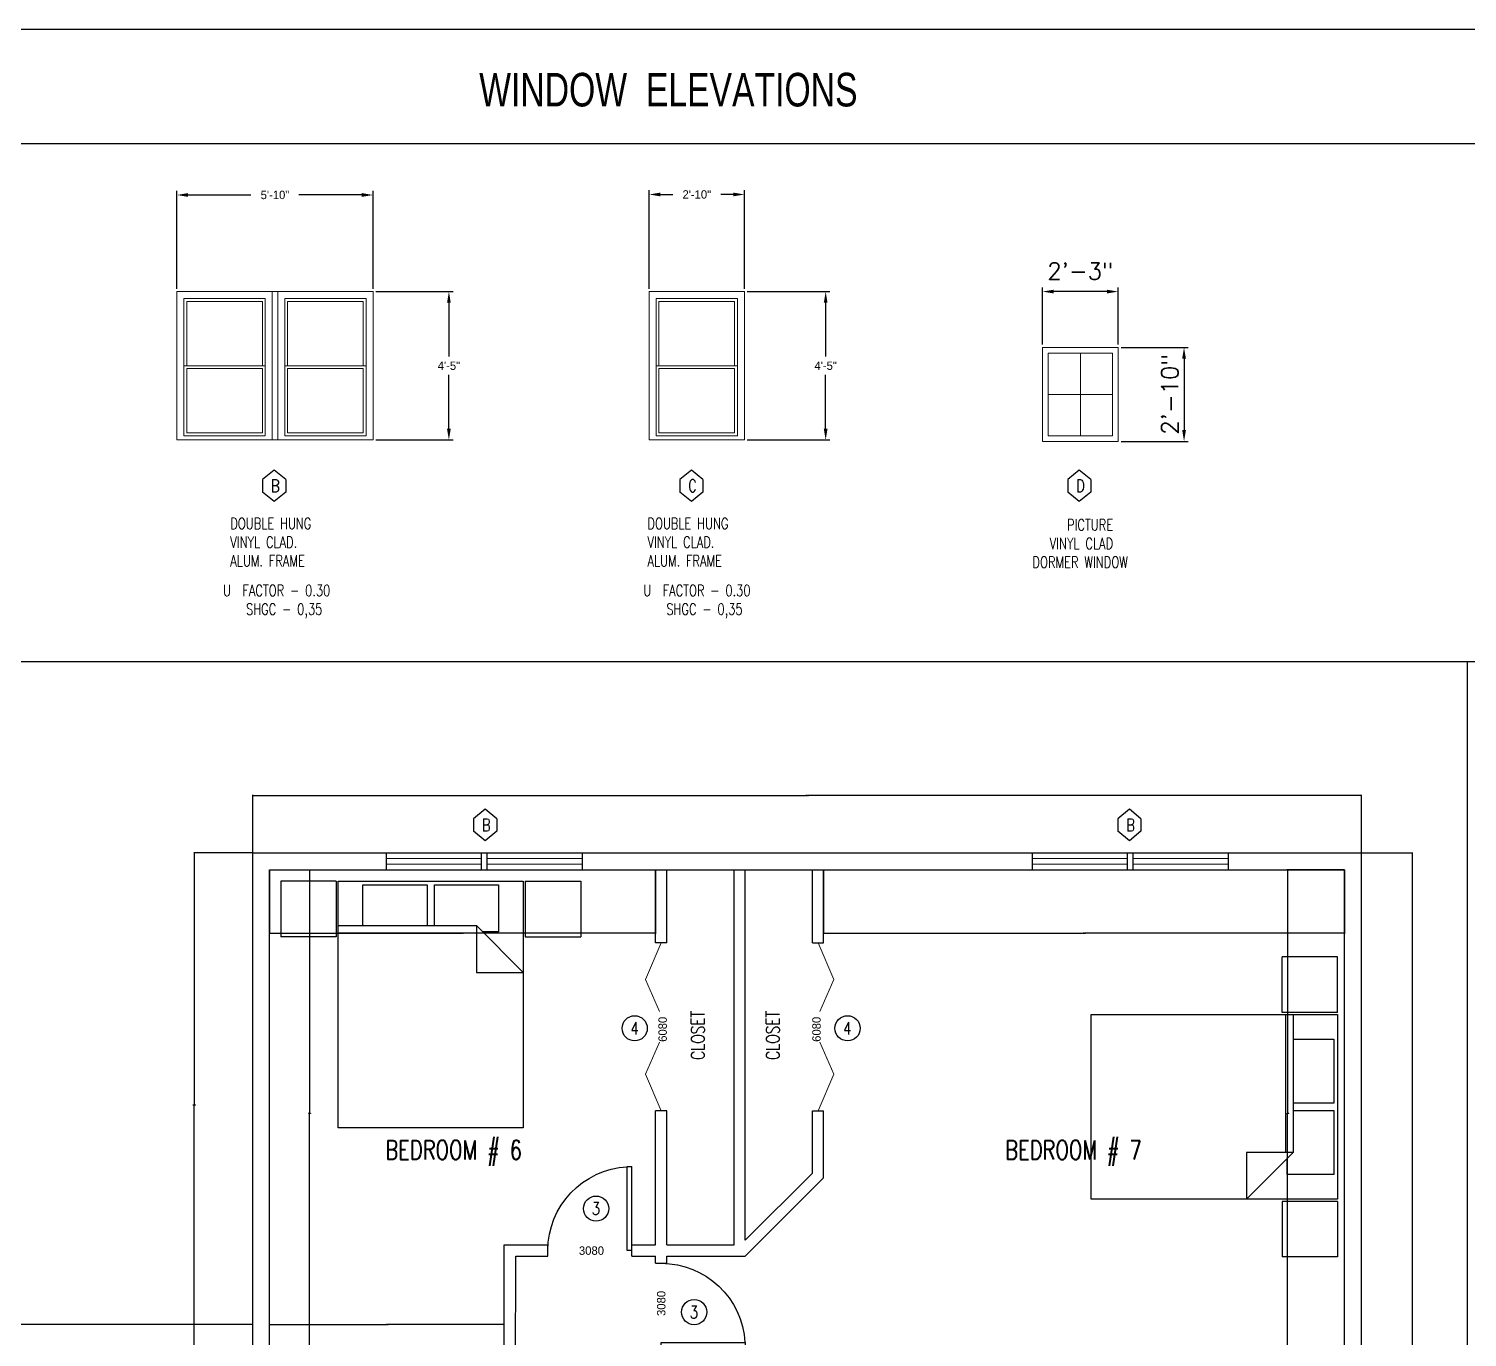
# Model space of a CAD drawing. Header units: inches. Extents: x 26998 to 46838, y -509 to 4343.
# Drawn here: x 32926 to 33440, y 3825 to 4292 of the extents above; entities that cross this region are included whole.
import ezdxf

# ---------------------------------------------------------------- set-up
doc = ezdxf.new("R2010")
doc.units = ezdxf.units.IN
doc.header["$LTSCALE"] = 0.5
doc.header["$MEASUREMENT"] = 0
doc.layers.get('Defpoints').update_dxf_attribs({"color": 140})
for name, color, linetype, lineweight in [('A-Glaz', 51, 'Continuous', 25), ('Dimensions', 7, 'Continuous', 0), ('TXT', 4, 'Continuous', 9)]:
    doc.layers.add(name, color=color, linetype=linetype, lineweight=lineweight)
for name, color, linetype in [('CABS', 23, 'Continuous'), ('Title Block', 7, 'Continuous'), ('TITLES', 3, 'Continuous'), ('windows', 4, 'Continuous')]:
    doc.layers.add(name, color=color, linetype=linetype)
doc.styles.add('ARCH', font='arch.shx')
doc.styles.add('HS-DESIGN-TTLB', font='GOTHIC.TTF')
doc.styles.add('Roman', font='romans')
doc.styles.get("Standard").update_dxf_attribs({"font": 'romans.shx', "width": 0.75})
doc.dimstyles.new('LEADER1', dxfattribs={"dimscale": 0, "dimtxt": 6, "dimasz": 4, "dimexe": 1.5, "dimexo": 1, "dimgap": 1.5, "dimtad": 1, "dimdec": 0, "dimzin": 0, "dimdsep": 46, "dimlunit": 4, "dimtxsty": 'Roman', "dimcen": 0.125, "dimdle": 1.5, "dimclrd": 3, "dimclre": 3, "dimclrt": 3, "dimadec": 0, "dimazin": 0, "dimtfac": 1, "dimtdec": 0, "dimtofl": 0, "dimtmove": 2, "dimatfit": 3, "dimfxl": 1, "dimtolj": 1, "dimtzin": 0, "dimarcsym": 0})
doc.dimstyles.get("Standard").update_dxf_attribs({"dimtxt": 0.18, "dimasz": 0.18, "dimexe": 0.18, "dimexo": 0.0625, "dimgap": 0.09, "dimtad": 0, "dimtih": 1, "dimtoh": 1, "dimdec": 4, "dimzin": 0, "dimdsep": 46, "dimtxsty": 'Standard', "dimcen": 0.09, "dimadec": 0, "dimazin": 0, "dimtfac": 1, "dimtdec": 4, "dimtofl": 0, "dimtmove": 0, "dimatfit": 3, "dimfxl": 1, "dimtolj": 1, "dimtzin": 0, "dimarcsym": 0})
doc.dimstyles.new('STANDARD$0', dxfattribs={"dimscale": 0, "dimtxt": 3, "dimasz": 4, "dimexe": 4, "dimexo": 4, "dimgap": 1, "dimtad": 1, "dimdec": 0, "dimzin": 1, "dimdsep": 46, "dimlunit": 4, "dimtxsty": 'Standard', "dimblk1": 'OBLIQUE', "dimblk2": 'OBLIQUE', "dimsah": 1, "dimcen": 0, "dimdle": 2, "dimclrd": 8, "dimclre": 8, "dimclrt": 256, "dimadec": 5, "dimazin": 0, "dimtfac": 1, "dimtdec": 0, "dimtix": 1, "dimtmove": 2, "dimatfit": 3, "dimldrblk": 'OBLIQUE', "dimfxl": 1, "dimtolj": 1, "dimtzin": 3, "dimarcsym": 0})

# ---------------------------------------------------------------- blocks, each defined once
blk = doc.blocks.new('door')
at = {"layer": 'windows'}
for p, q in [((9950.29, 7178.88), (9948.56, 7178.88)), ((9948.56, 7178.88), (9948.56, 7146.97)), ((9950.29, 7178.88), (9948.56, 7178.88)), ((9950.29, 7178.88), (9950.29, 7146.97)), ((9948.56, 7146.97), (9950.29, 7146.97))]:
    blk.add_line(p, q, dxfattribs=at)
blk.add_arc((9950.29, 7178.88), 31.9, 180, 266.8995, dxfattribs=at)
blk = doc.blocks.new('*D1235')
at = {"layer": 'Defpoints', "color": 0, "transparency": 16777216}
for p in [(33012.37, 3991.55), (33012.37, 3817.55), (33026.66, 3817.55)]:
    blk.add_point(p, dxfattribs=at)
at = {"layer": 'Title Block', "color": 0, "lineweight": -2, "transparency": 16777216}
for p, q in [((33012.43, 3991.55), (33026.84, 3991.55)), ((33026.66, 3991.37), (33026.66, 3904.73)), ((33026.66, 3817.73), (33026.66, 3904.37)), ((33012.43, 3817.55), (33026.84, 3817.55))]:
    blk.add_line(p, q, dxfattribs=at)
at = {"layer": 'Title Block', "color": 0, "transparency": 16777216}
for points in [[(33026.63, 3991.37), (33026.69, 3991.37), (33026.66, 3991.55)], [(33026.63, 3817.73), (33026.69, 3817.73), (33026.66, 3817.55)]]:
    blk.add_solid(points, dxfattribs=at)
at = {"layer": 'Title Block', "color": 0, "transparency": 16777216, "insert": (33026.66, 3904.55), "char_height": 0.18, "attachment_point": 5}
blk.add_mtext('\\A1;174.0000', dxfattribs=at)
blk = doc.blocks.new('*D1236')
at = {"layer": 'Defpoints', "color": 0, "transparency": 16777216}
for p in [(33012.37, 3991.55), (33150.17, 3991.55), (33150.17, 3968.89)]:
    blk.add_point(p, dxfattribs=at)
at = {"layer": 'Title Block', "color": 0, "lineweight": -2, "transparency": 16777216}
for p, q in [((33012.37, 3991.48), (33012.37, 3968.71)), ((33150.17, 3991.48), (33150.17, 3968.71)), ((33012.55, 3968.89), (33080.73, 3968.89)), ((33149.99, 3968.89), (33081.81, 3968.89))]:
    blk.add_line(p, q, dxfattribs=at)
at = {"layer": 'Title Block', "color": 0, "transparency": 16777216}
for points in [[(33012.55, 3968.92), (33012.55, 3968.86), (33012.37, 3968.89)], [(33149.99, 3968.92), (33149.99, 3968.86), (33150.17, 3968.89)]]:
    blk.add_solid(points, dxfattribs=at)
at = {"layer": 'Title Block', "color": 0, "transparency": 16777216, "insert": (33081.27, 3968.89), "char_height": 0.18, "attachment_point": 5}
blk.add_mtext('\\A1;137.8000', dxfattribs=at)
blk = doc.blocks.new('*D1237')
at = {"layer": 'Defpoints', "color": 0, "transparency": 16777216}
for p in [(33210.17, 3991.55), (33396.17, 3991.55), (33396.17, 3968.89)]:
    blk.add_point(p, dxfattribs=at)
at = {"layer": 'Title Block', "color": 0, "lineweight": -2, "transparency": 16777216}
for p, q in [((33210.17, 3991.48), (33210.17, 3968.71)), ((33396.17, 3991.48), (33396.17, 3968.71)), ((33210.35, 3968.89), (33302.63, 3968.89)), ((33395.99, 3968.89), (33303.71, 3968.89))]:
    blk.add_line(p, q, dxfattribs=at)
at = {"layer": 'Title Block', "color": 0, "transparency": 16777216}
for points in [[(33210.35, 3968.92), (33210.35, 3968.86), (33210.17, 3968.89)], [(33395.99, 3968.92), (33395.99, 3968.86), (33396.17, 3968.89)]]:
    blk.add_solid(points, dxfattribs=at)
at = {"layer": 'Title Block', "color": 0, "transparency": 16777216, "insert": (33303.17, 3968.89), "char_height": 0.18, "attachment_point": 5}
blk.add_mtext('\\A1;186.0000', dxfattribs=at)
blk = doc.blocks.new('*D1238')
at = {"layer": 'Defpoints', "color": 0, "transparency": 16777216}
for p in [(33396.17, 3991.55), (33375.72, 3817.55), (33396.17, 3817.55)]:
    blk.add_point(p, dxfattribs=at)
at = {"layer": 'Title Block', "color": 0, "lineweight": -2, "transparency": 16777216}
for p, q in [((33396.11, 3991.55), (33375.54, 3991.55)), ((33375.72, 3991.37), (33375.72, 3904.73)), ((33375.72, 3817.73), (33375.72, 3904.37)), ((33396.11, 3817.55), (33375.54, 3817.55))]:
    blk.add_line(p, q, dxfattribs=at)
at = {"layer": 'Title Block', "color": 0, "transparency": 16777216}
for points in [[(33375.69, 3991.37), (33375.75, 3991.37), (33375.72, 3991.55)], [(33375.69, 3817.73), (33375.75, 3817.73), (33375.72, 3817.55)]]:
    blk.add_solid(points, dxfattribs=at)
at = {"layer": 'Title Block', "color": 0, "transparency": 16777216, "insert": (33375.72, 3904.55), "char_height": 0.18, "attachment_point": 5}
blk.add_mtext('\\A1;174.0000', dxfattribs=at)
blk = doc.blocks.new('*D1239')
at = {"layer": 'Defpoints', "color": 0, "transparency": 16777216}
for p in [(33012.37, 3829.13), (33012.37, 3817.55), (33096.17, 3817.55)]:
    blk.add_point(p, dxfattribs=at)
at = {"layer": 'Title Block', "color": 0, "lineweight": -2, "transparency": 16777216}
for p, q in [((33012.37, 3817.61), (33012.37, 3829.31)), ((33012.55, 3829.13), (33053.78, 3829.13)), ((33095.99, 3829.13), (33054.76, 3829.13)), ((33096.17, 3817.61), (33096.17, 3829.31))]:
    blk.add_line(p, q, dxfattribs=at)
at = {"layer": 'Title Block', "color": 0, "transparency": 16777216}
for points in [[(33012.55, 3829.16), (33012.55, 3829.1), (33012.37, 3829.13)], [(33095.99, 3829.16), (33095.99, 3829.1), (33096.17, 3829.13)]]:
    blk.add_solid(points, dxfattribs=at)
at = {"layer": 'Title Block', "color": 0, "transparency": 16777216, "insert": (33054.27, 3829.13), "char_height": 0.18, "attachment_point": 5}
blk.add_mtext('\\A1;83.8000', dxfattribs=at)
blk = doc.blocks.new('Bed - Queen')
at = {"linetype": 'Continuous'}
for p, q in [((0, -80.00003), (0, 0)), ((0, 0), (59.99999, 0)), ((59.99999, 0), (59.99999, -80.00003)), ((7.99999, -1.2), (28.79998, -1.2)), ((7.99999, -14.4), (7.99999, -1.2)), ((28.79998, -1.2), (28.79998, -14.4)), ((31.19999, -1.2), (51.99999, -1.2)), ((31.19999, -14.4), (31.19999, -1.2)), ((51.99999, -1.2), (51.99999, -16.4)), ((0, -14.4), (44.8, -14.4)), ((44.8, -16.8), (0, -16.8)), ((59.99999, -29.6), (44.8, -14.4)), ((44.8, -14.4), (44.8, -29.6)), ((51.99999, -16.4), (46.79936, -16.4)), ((44.8, -29.6), (59.99999, -29.6)), ((59.99999, -80.00003), (0, -80.00003))]:
    blk.add_line(p, q, dxfattribs=at)
blk = doc.blocks.new('*D1241')
at = {"layer": 'Defpoints', "color": 0, "transparency": 16777216}
for p in [(33006.37, 3997.55), (32985.46, 3817.55), (33006.37, 3817.55)]:
    blk.add_point(p, dxfattribs=at)
at = {"layer": 'Title Block', "color": 0, "lineweight": -2, "transparency": 16777216}
for p, q in [((33006.31, 3997.55), (32985.28, 3997.55)), ((32985.46, 3997.37), (32985.46, 3907.73)), ((32985.46, 3817.73), (32985.46, 3907.37)), ((33006.31, 3817.55), (32985.28, 3817.55))]:
    blk.add_line(p, q, dxfattribs=at)
at = {"layer": 'Title Block', "color": 0, "transparency": 16777216}
for points in [[(32985.43, 3997.37), (32985.49, 3997.37), (32985.46, 3997.55)], [(32985.43, 3817.73), (32985.49, 3817.73), (32985.46, 3817.55)]]:
    blk.add_solid(points, dxfattribs=at)
at = {"layer": 'Title Block', "color": 0, "transparency": 16777216, "insert": (32985.46, 3907.55), "char_height": 0.18, "attachment_point": 5}
blk.add_mtext('\\A1;180.0000', dxfattribs=at)
blk = doc.blocks.new('*D1226')
at = {"layer": 'Defpoints', "color": 0, "transparency": 16777216}
for p in [(33402.17, 4018.1), (33006.37, 3997.55), (33402.17, 3997.55)]:
    blk.add_point(p, dxfattribs=at)
at = {"layer": 'Title Block', "color": 0, "lineweight": -2, "transparency": 16777216}
for p, q in [((33006.37, 3997.61), (33006.37, 4018.28)), ((33006.55, 4018.1), (33203.72, 4018.1)), ((33401.99, 4018.1), (33204.82, 4018.1)), ((33402.17, 3997.61), (33402.17, 4018.28))]:
    blk.add_line(p, q, dxfattribs=at)
at = {"layer": 'Title Block', "color": 0, "transparency": 16777216}
for points in [[(33006.55, 4018.13), (33006.55, 4018.07), (33006.37, 4018.1)], [(33401.99, 4018.13), (33401.99, 4018.07), (33402.17, 4018.1)]]:
    blk.add_solid(points, dxfattribs=at)
at = {"layer": 'Title Block', "color": 0, "transparency": 16777216, "insert": (33204.27, 4018.1), "char_height": 0.18, "attachment_point": 5}
blk.add_mtext('\\A1;395.8000', dxfattribs=at)
blk = doc.blocks.new('*D1227')
at = {"layer": 'Defpoints', "color": 0, "transparency": 16777216}
for p in [(33402.17, 3997.55), (33402.17, 3445.35), (33420.29, 3445.35)]:
    blk.add_point(p, dxfattribs=at)
at = {"layer": 'Title Block', "color": 0, "lineweight": -2, "transparency": 16777216}
for p, q in [((33402.23, 3997.55), (33420.47, 3997.55)), ((33420.29, 3997.37), (33420.29, 3721.63)), ((33420.29, 3445.53), (33420.29, 3721.27)), ((33402.23, 3445.35), (33420.47, 3445.35))]:
    blk.add_line(p, q, dxfattribs=at)
at = {"layer": 'Title Block', "color": 0, "transparency": 16777216}
for points in [[(33420.26, 3997.37), (33420.32, 3997.37), (33420.29, 3997.55)], [(33420.26, 3445.53), (33420.32, 3445.53), (33420.29, 3445.35)]]:
    blk.add_solid(points, dxfattribs=at)
at = {"layer": 'Title Block', "color": 0, "transparency": 16777216, "insert": (33420.29, 3721.45), "char_height": 0.18, "attachment_point": 5}
blk.add_mtext('\\A1;552.2000', dxfattribs=at)
blk = doc.blocks.new('*D1228')
at = {"layer": 'Defpoints', "color": 0, "transparency": 16777216}
for p in [(33006.37, 3829.13), (32749.37, 3817.55), (33006.37, 3817.55)]:
    blk.add_point(p, dxfattribs=at)
at = {"layer": 'Title Block', "color": 0, "lineweight": -2, "transparency": 16777216}
for p, q in [((32749.37, 3817.61), (32749.37, 3829.31)), ((32749.55, 3829.13), (32877.32, 3829.13)), ((33006.19, 3829.13), (32878.42, 3829.13)), ((33006.37, 3817.61), (33006.37, 3829.31))]:
    blk.add_line(p, q, dxfattribs=at)
at = {"layer": 'Title Block', "color": 0, "transparency": 16777216}
for points in [[(32749.55, 3829.16), (32749.55, 3829.1), (32749.37, 3829.13)], [(33006.19, 3829.16), (33006.19, 3829.1), (33006.37, 3829.13)]]:
    blk.add_solid(points, dxfattribs=at)
at = {"layer": 'Title Block', "color": 0, "transparency": 16777216, "insert": (32877.87, 3829.13), "char_height": 0.18, "attachment_point": 5}
blk.add_mtext('\\A1;257.0000', dxfattribs=at)
blk = doc.blocks.new('*D1064')
at = {"layer": 'Defpoints', "color": 0, "transparency": 16777216}
for p in [(33049.3, 4232.57), (32979.3, 4198.07), (33049.3, 4198.07)]:
    blk.add_point(p, dxfattribs=at)
at = {"layer": 'Dimensions', "color": 8, "lineweight": -2, "transparency": 16777216}
for p, q in [((32979.3, 4199.07), (32979.3, 4234.07)), ((32983.3, 4232.57), (33005.73, 4232.57)), ((33045.3, 4232.57), (33022.87, 4232.57)), ((33049.3, 4199.07), (33049.3, 4234.07))]:
    blk.add_line(p, q, dxfattribs=at)
at = {"layer": 'Dimensions', "color": 8, "transparency": 16777216}
for points in [[(32983.3, 4233.24), (32983.3, 4231.9), (32979.3, 4232.57)], [(33045.3, 4233.24), (33045.3, 4231.9), (33049.3, 4232.57)]]:
    blk.add_solid(points, dxfattribs=at)
at = {"layer": 'Dimensions', "transparency": 16777216, "insert": (33014.3, 4232.57), "char_height": 3, "attachment_point": 5, "style": 'ARCH'}
blk.add_mtext('\\A1;5\'-10"', dxfattribs=at)
blk = doc.blocks.new('*D1065')
at = {"layer": 'Defpoints', "color": 0, "transparency": 16777216}
for p in [(33049.3, 4198.07), (33076.39, 4198.07), (33049.3, 4145.07)]:
    blk.add_point(p, dxfattribs=at)
at = {"layer": 'Dimensions', "color": 8, "lineweight": -2, "transparency": 16777216}
for p, q in [((33050.3, 4198.07), (33077.89, 4198.07)), ((33076.39, 4194.07), (33076.39, 4174.86)), ((33076.39, 4149.07), (33076.39, 4168.28)), ((33050.3, 4145.07), (33077.89, 4145.07))]:
    blk.add_line(p, q, dxfattribs=at)
at = {"layer": 'Dimensions', "color": 8, "transparency": 16777216}
for points in [[(33075.72, 4194.07), (33077.05, 4194.07), (33076.39, 4198.07)], [(33075.72, 4149.07), (33077.05, 4149.07), (33076.39, 4145.07)]]:
    blk.add_solid(points, dxfattribs=at)
at = {"layer": 'Dimensions', "transparency": 16777216, "insert": (33076.39, 4171.57), "char_height": 3, "attachment_point": 5, "style": 'ARCH'}
blk.add_mtext('\\A1;4\'-5"', dxfattribs=at)
blk = doc.blocks.new('*D1066')
at = {"layer": 'Defpoints', "color": 0, "transparency": 16777216}
for p in [(33181.89, 4232.75), (33147.89, 4198.07), (33181.89, 4198.07)]:
    blk.add_point(p, dxfattribs=at)
at = {"layer": 'Dimensions', "color": 8, "lineweight": -2, "transparency": 16777216}
for p, q in [((33147.89, 4199.07), (33147.89, 4234.25)), ((33151.89, 4232.75), (33156.31, 4232.75)), ((33177.89, 4232.75), (33173.46, 4232.75)), ((33181.89, 4199.07), (33181.89, 4234.25))]:
    blk.add_line(p, q, dxfattribs=at)
at = {"layer": 'Dimensions', "color": 8, "transparency": 16777216}
for points in [[(33151.89, 4233.42), (33151.89, 4232.08), (33147.89, 4232.75)], [(33177.89, 4233.42), (33177.89, 4232.08), (33181.89, 4232.75)]]:
    blk.add_solid(points, dxfattribs=at)
at = {"layer": 'Dimensions', "transparency": 16777216, "insert": (33164.89, 4232.75), "char_height": 3, "attachment_point": 5, "style": 'ARCH'}
blk.add_mtext('\\A1;2\'-10"', dxfattribs=at)
blk = doc.blocks.new('*D1067')
at = {"layer": 'Defpoints', "color": 0, "transparency": 16777216}
for p in [(33181.89, 4198.07), (33181.89, 4145.07), (33210.89, 4145.07)]:
    blk.add_point(p, dxfattribs=at)
at = {"layer": 'Dimensions', "color": 8, "lineweight": -2, "transparency": 16777216}
for p, q in [((33182.89, 4198.07), (33212.39, 4198.07)), ((33210.89, 4194.07), (33210.89, 4174.86)), ((33210.89, 4149.07), (33210.89, 4168.28)), ((33182.89, 4145.07), (33212.39, 4145.07))]:
    blk.add_line(p, q, dxfattribs=at)
at = {"layer": 'Dimensions', "color": 8, "transparency": 16777216}
for points in [[(33210.22, 4194.07), (33211.55, 4194.07), (33210.89, 4198.07)], [(33210.22, 4149.07), (33211.55, 4149.07), (33210.89, 4145.07)]]:
    blk.add_solid(points, dxfattribs=at)
at = {"layer": 'Dimensions', "transparency": 16777216, "insert": (33210.89, 4171.57), "char_height": 3, "attachment_point": 5, "style": 'ARCH'}
blk.add_mtext('\\A1;4\'-5"', dxfattribs=at)
blk = doc.blocks.new('*D1109')
at = {"color": 3, "lineweight": -2, "transparency": 16777216}
for p, q in [((33316.33, 4178.11), (33340.33, 4178.11)), ((33338.83, 4174.11), (33338.83, 4148.57)), ((33316.33, 4144.57), (33340.33, 4144.57))]:
    blk.add_line(p, q, dxfattribs=at)
at = {"color": 3, "transparency": 16777216}
for points in [[(33338.17, 4174.11), (33339.5, 4174.11), (33338.83, 4178.11)], [(33338.17, 4148.57), (33339.5, 4148.57), (33338.83, 4144.57)]]:
    blk.add_solid(points, dxfattribs=at)
at = {"layer": 'Defpoints', "color": 0, "transparency": 16777216}
for p in [(33315.33, 4178.11), (33315.33, 4144.57), (33338.83, 4144.57)]:
    blk.add_point(p, dxfattribs=at)
at = {"color": 3, "transparency": 16777216, "insert": (33333.76, 4161.34), "char_height": 6, "attachment_point": 5, "rotation": 90, "style": 'Roman'}
blk.add_mtext('\\A1;2\'-10"', dxfattribs=at)
blk = doc.blocks.new('*D1110')
at = {"color": 3, "lineweight": -2, "transparency": 16777216}
for p, q in [((33288.33, 4179.11), (33288.33, 4199.57)), ((33311.33, 4198.07), (33292.33, 4198.07)), ((33315.33, 4179.11), (33315.33, 4199.57))]:
    blk.add_line(p, q, dxfattribs=at)
at = {"color": 3, "transparency": 16777216}
for points in [[(33292.33, 4198.74), (33292.33, 4197.4), (33288.33, 4198.07)], [(33311.33, 4198.74), (33311.33, 4197.4), (33315.33, 4198.07)]]:
    blk.add_solid(points, dxfattribs=at)
at = {"layer": 'Defpoints', "color": 0, "transparency": 16777216}
for p in [(33288.33, 4198.07), (33288.33, 4178.11), (33315.33, 4178.11)]:
    blk.add_point(p, dxfattribs=at)
at = {"color": 3, "transparency": 16777216, "insert": (33301.83, 4205.39), "char_height": 6, "attachment_point": 5, "style": 'Roman'}
blk.add_mtext('\\A1;2\'-3"', dxfattribs=at)

msp = doc.modelspace()

# ---------------------------------------------------------------- linework, layer by layer
for p, q in [((32692.7981281, 4251.007392), (34187.4573628, 4251.007392)), ((32939.5414628, 4251.007392), (33439.9277455, 4251.007392)), ((32692.7981281, 4065.9897026), (34187.4573628, 4065.9897026))]:
    msp.add_line(p, q)
msp.add_lwpolyline([(32692.3981281, 4291.6919129, 0.5, 0.5, 0), (34187.4573628, 4291.6919129, 0, 0, 0), (34187.4573628, 3165.2426914, 0.5, 0.5, 0), (32692.3981281, 3165.2426914, 0.5, 0.5, 0)], format="xyseb")
at = {"layer": 'A-Glaz', "lineweight": 9}
for p, q in [((33013.2976653, 4198.0695574), (32979.2976653, 4198.0695574)), ((32979.2976653, 4198.0695574), (33013.2976653, 4198.0695574)), ((32979.2976653, 4198.0695574), (33013.2976653, 4198.0695574)), ((32979.2976653, 4145.0695574), (32979.2976653, 4198.0695574)), ((33010.7976653, 4195.5695574), (32981.7976653, 4195.5695574)), ((32981.7976653, 4171.5695574), (32981.7976653, 4195.5695574)), ((33010.7976653, 4171.5695574), (33010.7976653, 4195.5695574)), ((33013.2976653, 4198.0695574), (33013.2976653, 4145.0695574)), ((33013.2976653, 4198.0695574), (33015.2976653, 4198.0695574)), ((33049.2976653, 4198.0695574), (33015.2976653, 4198.0695574)), ((33015.2976653, 4198.0695574), (33049.2976653, 4198.0695574)), ((33015.2976653, 4198.0695574), (33049.2976653, 4198.0695574)), ((33015.2976653, 4145.0695574), (33015.2976653, 4198.0695574)), ((33046.7976653, 4195.5695574), (33017.7976653, 4195.5695574)), ((33017.7976653, 4171.5695574), (33017.7976653, 4195.5695574)), ((33046.7976653, 4171.5695574), (33046.7976653, 4195.5695574)), ((33049.2976653, 4198.0695574), (33049.2976653, 4145.0695574)), ((33181.8853081, 4198.0695574), (33147.8853081, 4198.0695574)), ((33147.8853081, 4198.0695574), (33181.8853081, 4198.0695574)), ((33147.8853081, 4198.0695574), (33181.8853081, 4198.0695574)), ((33147.8853081, 4145.0695574), (33147.8853081, 4198.0695574)), ((33179.3853081, 4195.5695574), (33150.3853081, 4195.5695574)), ((33150.3853081, 4171.5695574), (33150.3853081, 4195.5695574)), ((33179.3853081, 4171.5695574), (33179.3853081, 4195.5695574)), ((33181.8853081, 4198.0695574), (33181.8853081, 4145.0695574)), ((32982.7976653, 4194.5695574), (32982.7976653, 4171.5695574)), ((32982.7976653, 4194.5695574), (33009.7976653, 4194.5695574)), ((33009.7976653, 4194.5695574), (33009.7976653, 4171.5695574)), ((33018.7976653, 4194.5695574), (33018.7976653, 4171.5695574)), ((33018.7976653, 4194.5695574), (33045.7976653, 4194.5695574)), ((33045.7976653, 4194.5695574), (33045.7976653, 4171.5695574)), ((33151.3853081, 4194.5695574), (33151.3853081, 4171.5695574)), ((33151.3853081, 4194.5695574), (33178.3853081, 4194.5695574)), ((33178.3853081, 4194.5695574), (33178.3853081, 4171.5695574)), ((33288.3337632, 4178.1145203), (33288.3337632, 4144.5695574)), ((33288.3337632, 4178.1145203), (33315.3337632, 4178.1145203)), ((33290.3337632, 4176.1145203), (33290.3337632, 4146.5695574)), ((33290.3337632, 4176.1145203), (33313.3337632, 4176.1145203)), ((33301.8337632, 4176.1145203), (33301.8337632, 4146.5695574)), ((33313.3337632, 4176.1145203), (33313.3337632, 4146.5695574)), ((33315.3337632, 4178.1145203), (33315.3337632, 4144.5695574)), ((32981.7976653, 4171.5695574), (32981.7976653, 4146.5695574)), ((32981.7976653, 4171.5695574), (33010.7976653, 4171.5695574)), ((32982.7976653, 4170.5695574), (32982.7976653, 4147.5695574)), ((32982.7976653, 4170.5695574), (33009.7976653, 4170.5695574)), ((33009.7976653, 4147.5695574), (33009.7976653, 4170.5695574)), ((33010.7976653, 4146.5695574), (33010.7976653, 4171.5695574)), ((33017.7976653, 4171.5695574), (33017.7976653, 4146.5695574)), ((33017.7976653, 4171.5695574), (33046.7976653, 4171.5695574)), ((33018.7976653, 4170.5695574), (33018.7976653, 4147.5695574)), ((33018.7976653, 4170.5695574), (33045.7976653, 4170.5695574)), ((33045.7976653, 4147.5695574), (33045.7976653, 4170.5695574)), ((33046.7976653, 4146.5695574), (33046.7976653, 4171.5695574)), ((33150.3853081, 4171.5695574), (33150.3853081, 4146.5695574)), ((33150.3853081, 4171.5695574), (33179.3853081, 4171.5695574)), ((33151.3853081, 4170.5695574), (33151.3853081, 4147.5695574)), ((33151.3853081, 4170.5695574), (33178.3853081, 4170.5695574)), ((33178.3853081, 4147.5695574), (33178.3853081, 4170.5695574)), ((33179.3853081, 4146.5695574), (33179.3853081, 4171.5695574)), ((33290.3337632, 4161.3420389), (33313.3337632, 4161.3420389)), ((32979.2976653, 4145.0695574), (33013.2976653, 4145.0695574)), ((33013.2976653, 4145.0695574), (32979.2976653, 4145.0695574)), ((32979.2976653, 4145.0695574), (33013.2976653, 4145.0695574)), ((33013.2976653, 4145.0695574), (32979.2976653, 4145.0695574)), ((32981.7976653, 4146.5695574), (33010.7976653, 4146.5695574)), ((32982.7976653, 4147.5695574), (33009.7976653, 4147.5695574)), ((33013.2976653, 4145.0695574), (33015.2976653, 4145.0695574)), ((33015.2976653, 4145.0695574), (33049.2976653, 4145.0695574)), ((33049.2976653, 4145.0695574), (33015.2976653, 4145.0695574)), ((33015.2976653, 4145.0695574), (33049.2976653, 4145.0695574)), ((33049.2976653, 4145.0695574), (33015.2976653, 4145.0695574)), ((33017.7976653, 4146.5695574), (33046.7976653, 4146.5695574)), ((33018.7976653, 4147.5695574), (33045.7976653, 4147.5695574)), ((33147.8853081, 4145.0695574), (33181.8853081, 4145.0695574)), ((33181.8853081, 4145.0695574), (33147.8853081, 4145.0695574)), ((33147.8853081, 4145.0695574), (33181.8853081, 4145.0695574)), ((33181.8853081, 4145.0695574), (33147.8853081, 4145.0695574)), ((33150.3853081, 4146.5695574), (33179.3853081, 4146.5695574)), ((33151.3853081, 4147.5695574), (33178.3853081, 4147.5695574)), ((33288.3337632, 4144.5695574), (33315.3337632, 4144.5695574)), ((33290.3337632, 4146.5695574), (33313.3337632, 4146.5695574))]:
    msp.add_line(p, q, dxfattribs=at)
at = {"layer": 'CABS'}
for p, q in [((33036.1399839, 3987.4405811), (33016.3399839, 3987.4405811)), ((33016.3399839, 3987.4405811), (33016.3399839, 3967.6405811)), ((33036.1399839, 3987.4405811), (33036.1399839, 3967.6405811)), ((33103.6635792, 3987.4405811), (33123.4635792, 3987.4405811)), ((33103.6635792, 3987.4405811), (33103.6635792, 3967.6405811)), ((33123.4635792, 3987.4405811), (33123.4635792, 3967.6405811)), ((33036.1399839, 3967.6405811), (33016.3399839, 3967.6405811)), ((33103.6635792, 3967.6405811), (33123.4635792, 3967.6405811)), ((33373.8374171, 3940.6194798), (33373.8374171, 3960.4194798)), ((33393.6374171, 3960.4194798), (33373.8374171, 3960.4194798)), ((33393.6374171, 3940.6194798), (33393.6374171, 3960.4194798)), ((33393.6374171, 3940.6194798), (33373.8374171, 3940.6194798)), ((33373.8374171, 3873.0958845), (33373.8374171, 3853.2958845)), ((33393.6374171, 3873.0958845), (33373.8374171, 3873.0958845)), ((33393.6374171, 3873.0958845), (33393.6374171, 3853.2958845)), ((33393.6374171, 3853.2958845), (33373.8374171, 3853.2958845))]:
    msp.add_line(p, q, dxfattribs=at)
at = {"layer": 'Title Block'}
for p, q in [((33439.9277455, 4065.9897026), (33439.9277455, 3165.2426914)), ((33006.3686292, 3997.5473968), (33402.1686292, 3997.5473968)), ((33006.3686292, 3817.5473968), (33006.3686292, 3997.5473968)), ((33053.956272, 3997.5473968), (33053.956272, 3991.5473968)), ((33087.956272, 3997.5473968), (33087.956272, 3991.5473968)), ((33089.956272, 3997.5473968), (33089.956272, 3991.5473968)), ((33123.956272, 3997.5473968), (33123.956272, 3991.5473968)), ((33284.5809864, 3997.5473968), (33284.5809864, 3991.5473968)), ((33318.5809864, 3997.5473968), (33318.5809864, 3991.5473968)), ((33320.5809864, 3997.5473968), (33320.5809864, 3991.5473968)), ((33354.5809864, 3997.5473968), (33354.5809864, 3991.5473968)), ((33402.1686292, 3817.5473968), (33402.1686292, 3997.5473968)), ((33012.3686292, 3991.5473968), (33396.1686292, 3991.5473968)), ((33012.3686292, 3817.5473968), (33012.3686292, 3991.5473968)), ((33150.1686292, 3965.4647308), (33150.1686292, 3991.5473968)), ((33154.1686292, 3965.4647308), (33154.1686292, 3991.5473968)), ((33178.1686292, 3857.5473968), (33178.1686292, 3991.5473968)), ((33182.1686292, 3859.204251), (33182.1686292, 3991.5473968)), ((33206.1686292, 3965.4647308), (33206.1686292, 3991.5473968)), ((33210.1686292, 3965.4647308), (33210.1686292, 3991.5473968)), ((33396.1686292, 3817.5473968), (33396.1686292, 3991.5473968)), ((33154.1686292, 3965.4647308), (33150.1686292, 3965.4647308)), ((33206.1686292, 3965.4647308), (33210.1686292, 3965.4647308)), ((33150.1686292, 3857.5473968), (33150.1686292, 3905.4647308)), ((33154.1686292, 3905.4647308), (33150.1686292, 3905.4647308)), ((33154.1686292, 3857.5473968), (33154.1686292, 3905.4647308)), ((33206.1686292, 3883.204251), (33206.1686292, 3905.4647308)), ((33206.1686292, 3905.4647308), (33210.1686292, 3905.4647308)), ((33210.1686292, 3881.5473968), (33210.1686292, 3905.4647308)), ((33182.1686292, 3859.204251), (33206.1686292, 3883.204251)), ((33182.1686292, 3853.5473968), (33210.1686292, 3881.5473968)), ((33096.1686292, 3857.5473968), (33111.6686292, 3857.5473968)), ((33096.1686292, 3817.5473968), (33096.1686292, 3857.5473968)), ((33111.6686292, 3853.5473968), (33111.6686292, 3857.5473968)), ((33141.6686292, 3857.5473968), (33150.1686292, 3857.5473968)), ((33141.6686292, 3853.5473968), (33141.6686292, 3857.5473968)), ((33154.1686292, 3857.5473968), (33178.1686292, 3857.5473968)), ((33100.1686292, 3811.5473968), (33100.2686292, 3853.5473968)), ((33100.2686292, 3853.5473968), (33111.6686292, 3853.5473968)), ((33106.1686292, 3853.5473968), (33111.6686292, 3853.5473968)), ((33141.6686292, 3853.5473968), (33150.1686292, 3853.5473968)), ((33150.1686292, 3851.0473968), (33150.1686292, 3853.5473968)), ((33154.1686292, 3853.5473968), (33182.1686292, 3853.5473968)), ((33154.1686292, 3851.0473968), (33154.1686292, 3853.5473968)), ((33158.2686292, 3853.5473968), (33169.6686292, 3853.5473968)), ((33164.1686292, 3853.5473968), (33169.6686292, 3853.5473968)), ((33150.1686292, 3851.0473968), (33154.1686292, 3851.0473968))]:
    msp.add_line(p, q, dxfattribs=at)
at = {"layer": 'TXT'}
for p, q in [((33053.956272, 3995.5473968), (33087.956272, 3995.5473968)), ((33089.956272, 3995.5473968), (33123.956272, 3995.5473968)), ((33318.5809864, 3995.5473968), (33284.5809864, 3995.5473968)), ((33354.5809864, 3995.5473968), (33320.5809864, 3995.5473968)), ((33053.956272, 3993.5473968), (33087.956272, 3993.5473968)), ((33089.956272, 3993.5473968), (33123.956272, 3993.5473968)), ((33318.5809864, 3993.5473968), (33284.5809864, 3993.5473968)), ((33354.5809864, 3993.5473968), (33320.5809864, 3993.5473968)), ((33152.1686292, 3965.4647308), (33146.5686292, 3952.3943481)), ((33208.1686292, 3965.4647308), (33213.7686292, 3952.3943481)), ((33146.5686292, 3952.3943481), (33151.5686292, 3940.8943481)), ((33213.7686292, 3952.3943481), (33208.7686292, 3940.8943481)), ((33146.5686292, 3918.5351134), (33151.5686292, 3930.0351134)), ((33213.7686292, 3918.5351134), (33208.7686292, 3930.0351134)), ((33152.1686292, 3905.4647308), (33146.5686292, 3918.5351134)), ((33208.1686292, 3905.4647308), (33213.7686292, 3918.5351134))]:
    msp.add_line(p, q, dxfattribs=at)
at = {"layer": 'windows'}
for p, q in [((33014.0175027, 4134.3198449), (33009.8925027, 4130.9448449)), ((33018.1425027, 4130.9448449), (33014.0175027, 4134.3198449)), ((33162.9376211, 4134.3198449), (33158.8126211, 4130.9448449)), ((33167.0626211, 4130.9448449), (33162.9376211, 4134.3198449)), ((33301.4376211, 4134.3198449), (33297.3126211, 4130.9448449)), ((33305.5626211, 4130.9448449), (33301.4376211, 4134.3198449)), ((33009.8925027, 4130.9448449), (33009.8925027, 4126.4448449)), ((33018.1425027, 4130.9448449), (33018.1425027, 4126.4448449)), ((33158.8126211, 4130.9448449), (33158.8126211, 4126.4448449)), ((33167.0626211, 4130.9448449), (33167.0626211, 4126.4448449)), ((33297.3126211, 4130.9448449), (33297.3126211, 4126.4448449)), ((33305.5626211, 4130.9448449), (33305.5626211, 4126.4448449)), ((33014.0175027, 4123.0698449), (33009.8925027, 4126.4448449)), ((33018.1425027, 4126.4448449), (33014.0175027, 4123.0698449)), ((33162.9376211, 4123.0698449), (33158.8126211, 4126.4448449)), ((33167.0626211, 4126.4448449), (33162.9376211, 4123.0698449)), ((33301.4376211, 4123.0698449), (33297.3126211, 4126.4448449)), ((33305.5626211, 4126.4448449), (33301.4376211, 4123.0698449)), ((33089.331272, 4013.1723968), (33085.206272, 4009.7973968)), ((33093.456272, 4009.7973968), (33089.331272, 4013.1723968)), ((33319.331272, 4013.1723968), (33315.206272, 4009.7973968)), ((33323.456272, 4009.7973968), (33319.331272, 4013.1723968)), ((33085.206272, 4009.7973968), (33085.206272, 4005.2973968)), ((33093.456272, 4009.7973968), (33093.456272, 4005.2973968)), ((33315.206272, 4009.7973968), (33315.206272, 4005.2973968)), ((33323.456272, 4009.7973968), (33323.456272, 4005.2973968)), ((33089.331272, 4001.9223968), (33085.206272, 4005.2973968)), ((33093.456272, 4005.2973968), (33089.331272, 4001.9223968)), ((33319.331272, 4001.9223968), (33315.206272, 4005.2973968)), ((33323.456272, 4005.2973968), (33319.331272, 4001.9223968))]:
    msp.add_line(p, q, dxfattribs=at)
for centre in [(33142.7103759, 3934.9327047), (33218.7103759, 3934.9327047), (33128.936853, 3870.528553), (33163.936853, 3833.5695574)]:
    msp.add_circle(centre, 4.5, dxfattribs=at)

# ---------------------------------------------------------------- block references
at = {"layer": 'CABS', "xscale": 1.1, "yscale": 1.1, "zscale": 1.1}
msp.add_blockref('Bed - Queen', (33036.901787, 3987.4405811), dxfattribs=at)
at = {"layer": 'CABS', "xscale": 1.1, "yscale": 1.1, "zscale": 1.1, "rotation": 270}
msp.add_blockref('Bed - Queen', (33393.6374171, 3939.8576767), dxfattribs=at)
at = {"layer": 'TITLES', "xscale": -0.939173425781899, "yscale": 0.939173425781899, "zscale": 0.939173425781899}
for p, rotation in [((23796.6232202, 10597.7567168), 180), ((39894.3779492, 13166.0928058), 90)]:
    msp.add_blockref('door', p, dxfattribs=dict(at, rotation=rotation))

# ---------------------------------------------------------------- texts
at = {"char_height": 4.76054208, "width": 28.741858457, "attachment_point": 1, "rotation": 90}
for insert in [(33162.9083307, 3923.6443783), (33189.63666, 3923.6443783)]:
    msp.add_mtext('\\A1;CLOSET', dxfattribs=dict(at, insert=insert))
at = {"char_height": 6.8007744, "width": 110.476910075, "attachment_point": 1}
for s, insert in [('\\A1;BEDROOM # 6', (33053.6846404, 3894.8894686)), ('\\A1;BEDROOM # 7', (33274.9758582, 3894.8894686))]:
    msp.add_mtext(s, dxfattribs=dict(at, insert=insert))
at = {"layer": 'Title Block', "insert": (33087.2010384, 4276.1905181), "char_height": 12, "width": 241.976734994, "attachment_point": 1}
msp.add_mtext('{\\fBaskerville Old Face|b0|i0|c0|p18;WINDOW  ELEVATIONS}', dxfattribs=at)
at = {"layer": 'Title Block', "char_height": 4, "attachment_point": 1}
for s, width, insert in [('DOUBLE HUNG\\PVINYL CLAD.\\PALUM. FRAME', 167.859648334, (32998.3444326, 4117.2403299)), ('DOUBLE HUNG\\PVINYL CLAD.\\PALUM. FRAME', 165.072157268, (33147.264551, 4117.2403299)), ('      PICTURE\\P   VINYL CLAD\\PDORMER WINDOW', 165.072157268, (33284.7130061, 4116.7403299)), ('U  FACTOR - 0.30\\P    SHGC - 0,35', 200.612051485, (32995.7391969, 4093.2989784)), ('U  FACTOR - 0.30\\P    SHGC - 0,35', 200.612051485, (33145.7645136, 4093.2989784))]:
    msp.add_mtext_dynamic_manual_height_columns(s, width=width, gutter_width=30, heights=[0], dxfattribs=dict(at, insert=insert))
at = {"layer": 'Title Block', "char_height": 3.0096, "width": 43.611515527, "rotation": 90, "style": 'HS-DESIGN-TTLB'}
for s, insert, attachment_point in [('6080', (33151.1750415, 3930.0999887), 1), ('6080', (33209.1622169, 3930.0999887), 7), ('3080', (33150.6750415, 3832.1826547), 1)]:
    msp.add_mtext(s, dxfattribs=dict(at, insert=insert, attachment_point=attachment_point))
at = {"layer": 'Title Block', "insert": (33122.8038871, 3857.0409845), "char_height": 3.0096, "width": 43.611515527, "attachment_point": 1, "style": 'HS-DESIGN-TTLB'}
msp.add_mtext('3080', dxfattribs=at)
at = {"layer": 'windows', "char_height": 4.5, "attachment_point": 1}
for s, width, insert in [('B', 6.385789309, (33012.8925027, 4130.9448449)), ('C', 6.385789309, (33161.8126211, 4130.9448449)), ('D', 6.385789309, (33300.3126211, 4130.9448449)), ('B', 6.385789309, (33088.206272, 4009.7973968)), ('B', 6.385789309, (33318.206272, 4009.7973968)), ('4', 3.5, (33141.2103759, 3937.1827047)), ('4', 3.5, (33217.2103759, 3937.1827047)), ('3', 3.5, (33127.436853, 3872.778553)), ('3', 3.5, (33162.436853, 3835.8195574))]:
    msp.add_mtext_dynamic_manual_height_columns(s, width=width, gutter_width=30, heights=[0], dxfattribs=dict(at, insert=insert))

# ---------------------------------------------------------------- dimensions: what is measured, and where the dimension line sits
dim = msp.add_linear_dim(base=(33288.3337632, 4198.0695574), p1=(33315.3337632, 4178.1145203), p2=(33288.3337632, 4178.1145203), dimstyle='LEADER1', override={"dimscale": 1})
dim.commit()
dim.dimension.update_dxf_attribs({"geometry": '*D1110', "text_midpoint": (33301.8337632, 4205.390986)})
dim = msp.add_linear_dim(base=(33338.8337632, 4144.5695574), p1=(33315.3337632, 4178.1145203), p2=(33315.3337632, 4144.5695574), angle=90, dimstyle='LEADER1', override={"dimscale": 1})
dim.commit()
dim.dimension.update_dxf_attribs({"geometry": '*D1109', "text_midpoint": (33333.7623346, 4161.3420389)})
at = {"layer": 'Dimensions'}
for base, p1, p2, picture, middle in [((33049.2976653, 4232.5695574), (32979.2976653, 4198.0695574), (33049.2976653, 4198.0695574), '*D1064', (33014.2976653, 4232.5695574)), ((33181.8853081, 4232.7495574), (33147.8853081, 4198.0695574), (33181.8853081, 4198.0695574), '*D1066', (33164.8853081, 4232.7495574))]:
    dim = msp.add_linear_dim(base=base, p1=p1, p2=p2, dimstyle='STANDARD$0', override={"dimscale": 1, "dimexe": 1.5, "dimexo": 1, "dimgap": 1.5, "dimtad": 0, "dimtih": 1, "dimtoh": 1, "dimzin": 0, "dimtxsty": 'ARCH', "dimsah": 0, "dimcen": 1.5, "dimdle": 0, "dimfxl": 2}, dxfattribs=at)
    dim.commit()
    dim.dimension.update_dxf_attribs({"geometry": picture, "text_midpoint": middle})
for base, p1, p2, picture, middle in [((33076.3853081, 4198.0695574), (33049.2976653, 4145.0695574), (33049.2976653, 4198.0695574), '*D1065', (33076.3853081, 4171.5695574)), ((33210.8853081, 4145.0695574), (33181.8853081, 4198.0695574), (33181.8853081, 4145.0695574), '*D1067', (33210.8853081, 4171.5695574))]:
    dim = msp.add_linear_dim(base=base, p1=p1, p2=p2, angle=90, dimstyle='STANDARD$0', override={"dimscale": 1, "dimexe": 1.5, "dimexo": 1, "dimgap": 1.5, "dimtad": 0, "dimtih": 1, "dimtoh": 1, "dimzin": 0, "dimtxsty": 'ARCH', "dimsah": 0, "dimcen": 1.5, "dimdle": 0, "dimfxl": 2}, dxfattribs=at)
    dim.commit()
    dim.dimension.update_dxf_attribs({"geometry": picture, "text_midpoint": middle})
at = {"layer": 'Title Block'}
for base, p1, p2, picture, middle in [((33402.1686292, 4018.1001255), (33006.3686292, 3997.5473968), (33402.1686292, 3997.5473968), '*D1226', (33204.2686292, 4018.1001255)), ((33150.1686292, 3968.8924113), (33012.3686292, 3991.5473968), (33150.1686292, 3991.5473968), '*D1236', (33081.2686292, 3968.8924113)), ((33396.1686292, 3968.8924113), (33210.1686292, 3991.5473968), (33396.1686292, 3991.5473968), '*D1237', (33303.1686292, 3968.8924113)), ((33006.3686292, 3829.13323), (32749.3686292, 3817.5473968), (33006.3686292, 3817.5473968), '*D1228', (32877.8686292, 3829.13323)), ((33012.3686292, 3829.13323), (33096.1686292, 3817.5473968), (33012.3686292, 3817.5473968), '*D1239', (33054.2686292, 3829.13323))]:
    dim = msp.add_linear_dim(base=base, p1=p1, p2=p2, dimstyle='Standard', dxfattribs=at)
    dim.commit()
    dim.dimension.update_dxf_attribs({"geometry": picture, "text_midpoint": middle})
for base, p1, p2, picture, middle in [((32985.4613203, 3817.5473968), (33006.3686292, 3997.5473968), (33006.3686292, 3817.5473968), '*D1241', (32985.4613203, 3907.5473968)), ((33420.2934821, 3445.3473968), (33402.1686292, 3997.5473968), (33402.1686292, 3445.3473968), '*D1227', (33420.2934821, 3721.4473968)), ((33026.661961, 3817.5473968), (33012.3686292, 3991.5473968), (33012.3686292, 3817.5473968), '*D1235', (33026.661961, 3904.5473968)), ((33375.7151391, 3817.5473968), (33396.1686292, 3991.5473968), (33396.1686292, 3817.5473968), '*D1238', (33375.7151391, 3904.5473968))]:
    dim = msp.add_linear_dim(base=base, p1=p1, p2=p2, angle=90, dimstyle='Standard', dxfattribs=at)
    dim.commit()
    dim.dimension.update_dxf_attribs({"geometry": picture, "text_midpoint": middle})

doc.saveas('drawing.dxf')
